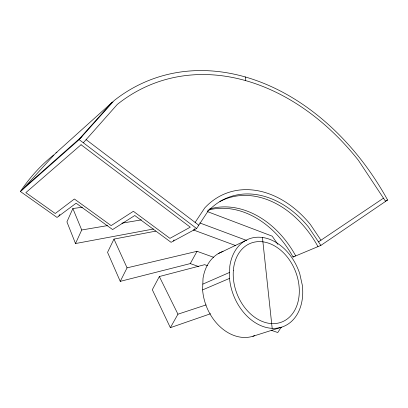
<?xml version="1.0" encoding="UTF-8"?>
<svg xmlns="http://www.w3.org/2000/svg" width="408" height="408" viewBox="0 0 408 408"><rect width="100%" height="100%" fill="white"/><g stroke="black" fill="none" stroke-linecap="round" stroke-linejoin="round"><path stroke-width="0.61" d="M229.531 278.399L229.775 266.444A47.068 34.807 68.4 0 1 261.518 237.354A47.068 34.807 68.4 0 1 299.763 273.778L302.313 285.212A47.068 34.807 68.4 0 1 270.866 328.246A47.068 34.807 68.4 0 1 229.531 278.399L202.608 289.894L203.016 278.399A45.008 34.435 69 0 1 223.059 251.384M82.314 207.228L72.859 208.534L66.922 221.87L75.511 243.54L153.484 228.995M75.511 243.54L81.722 229.984L72.859 208.534M155.841 231.117L113.975 239.088L107.549 252.338L120.243 281.362L190.286 263.583L198.645 266.562M120.243 281.362L127.067 267.852L197.044 251.303L213.751 257.351M207.616 265.756L204.622 264.685L159.334 276.537L152.306 289.736L170.365 327.68L210.589 313.742M190.286 263.583L197.044 251.303M170.365 327.68L177.949 314.191L206.096 304.919M281.194 327.241L277.772 332.525L271.172 330.276M196.61 228.511L207.779 211.523A94.381 69.972 68.4 0 1 308.417 226.919L320.866 245.412L387.6 200.007A240.49 181.331 69.1 0 0 114.133 100.577L79.152 139.633L20.4 191.5L57.033 217.428L76.123 203.204L112.613 229.556L134.778 215.521L171.064 242.316L196.61 228.511L79.152 139.633M195.121 222.416L204.75 207.932A99.139 73.522 68.5 0 1 310.32 224.385L320.963 240.21M83.314 142.785L117.346 104.382A235.462 177.398 69.1 0 1 358.367 160.262L385.596 201.368M79.718 138.475L111.838 102.638A239.348 181.081 69.2 0 1 112.873 101.832M22.108 189.995L55.462 153.372L111.838 102.638M24.776 187.063L81.967 136.486M318.485 241.878L383.479 198.171M207.555 210.263A90.234 69.192 69.1 0 1 293.046 257.045L294.086 256.346M218.178 253.669L244.846 240.934M385.892 200.761L387.6 200.007M202.812 284.126L229.653 272.396M293.046 257.045L320.866 245.412M252.863 336.284L281.474 327.206M81.722 229.984L107.472 225.619M121.916 223.176L141.382 219.876M193.423 229.964L235.691 245.601M199.772 222.936L246.876 240.531M207.259 211.543L272.192 236.161L277.899 244.438M86.108 139.633L198.783 225.201M159.334 276.537L177.949 314.191M113.975 239.088L127.067 267.852M245.254 76.923L245.652 80.631M262.441 237.466L272.172 328.343M254.572 335.692A45.008 34.435 69 0 1 202.608 289.894M20.4 191.5A210.502 172.941 71.6 0 1 53.693 154.964M55.973 152.969A211.375 173.242 71.5 0 1 56.998 152.164M58.864 216.061A168.009 136.95 71.1 0 1 59.9 214.394M173.512 240.995A90.632 69.278 69.1 0 1 174.083 239.833M209.421 209.044A90.632 69.278 69.1 0 1 295.729 255.923M193.943 229.949A93.952 69.901 68.5 0 1 194.514 228.755M219.861 201.542A93.952 69.901 68.5 0 1 317.98 246.621M81.054 144.743L25.847 192.647L55.253 213.496L74.383 199.002L111.139 225.609L133.385 211.293L169.937 238.349L190.276 227.179L81.054 144.743M233.356 270.478A42.35 31.319 68.3 0 0 280.031 322.631A42.35 31.319 68.3 0 0 285.365 254.755A42.35 31.319 68.3 0 0 233.356 270.478"/></g></svg>
